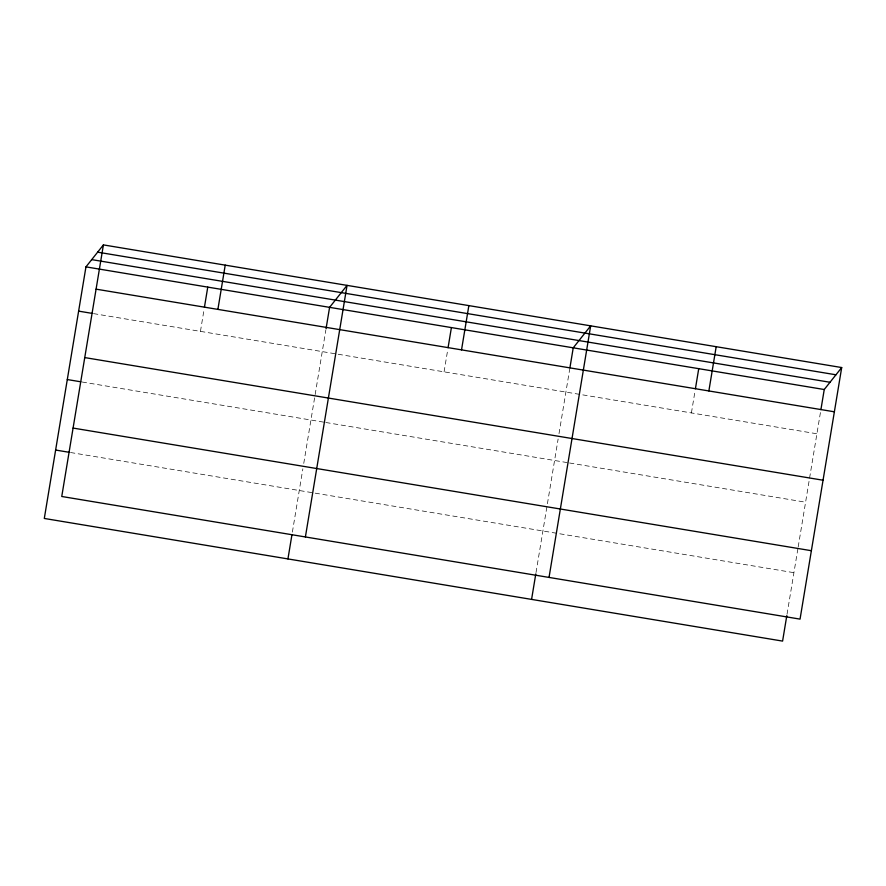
<?xml version="1.0" encoding="UTF-8"?>
<svg xmlns="http://www.w3.org/2000/svg" width="886" height="886" viewBox="0 0 886 886"><rect width="100%" height="100%" fill="white"/><g stroke="black" fill="none" stroke-linecap="round" stroke-linejoin="round"><path stroke-width="0.66" stroke-dasharray="4.43 3.32" d="M200.446 331.375L204.212 308.572M292.38 532.098L302.857 468.827M303.754 463.4L325.815 330.146M444.074 371.843L447.851 349.04M536.019 572.566L558.125 439.024M559.011 433.664L569.676 369.274M691.412 412.92L694.956 391.468M787.034 614.264L797.965 548.279M798.186 546.928L820.691 410.971M93.506 313.611L816.914 433.775M82.188 382.021L324.464 422.268M325.826 422.5L568.214 462.758M569.576 462.99L805.595 502.196M70.515 452.513L793.922 572.677"/><path stroke-width="1.33" d="M103.407 244.901L61.754 496.481L800.047 619.126L841.7 367.546L103.407 244.901L85.953 266.874L44.3 518.454L782.593 641.099L786.812 615.615M204.433 307.232L207.767 287.108M217.89 309.402L225.221 265.135M287.939 558.933L291.937 534.779M326.037 328.806L329.592 307.342L347.046 285.37L305.393 536.96M448.072 347.7L451.406 327.576M461.528 349.87L468.86 305.604M531.578 599.401L535.797 573.918M569.897 367.934L573.231 347.821L590.674 325.849L549.032 577.428M695.41 388.788L698.733 368.665M708.866 390.947L716.187 346.692M820.912 409.631L824.246 389.519L841.7 367.546M97.648 252.156L835.941 374.789M91.712 259.62L830.005 382.265M85.953 266.874L824.246 389.519M96.076 289.157L834.368 411.802M78.621 311.13L92.155 313.378M84.746 357.579L823.05 480.223M67.292 379.551L80.836 381.8M73.084 428.071L811.377 550.704M55.63 450.044L69.163 452.292"/></g></svg>
